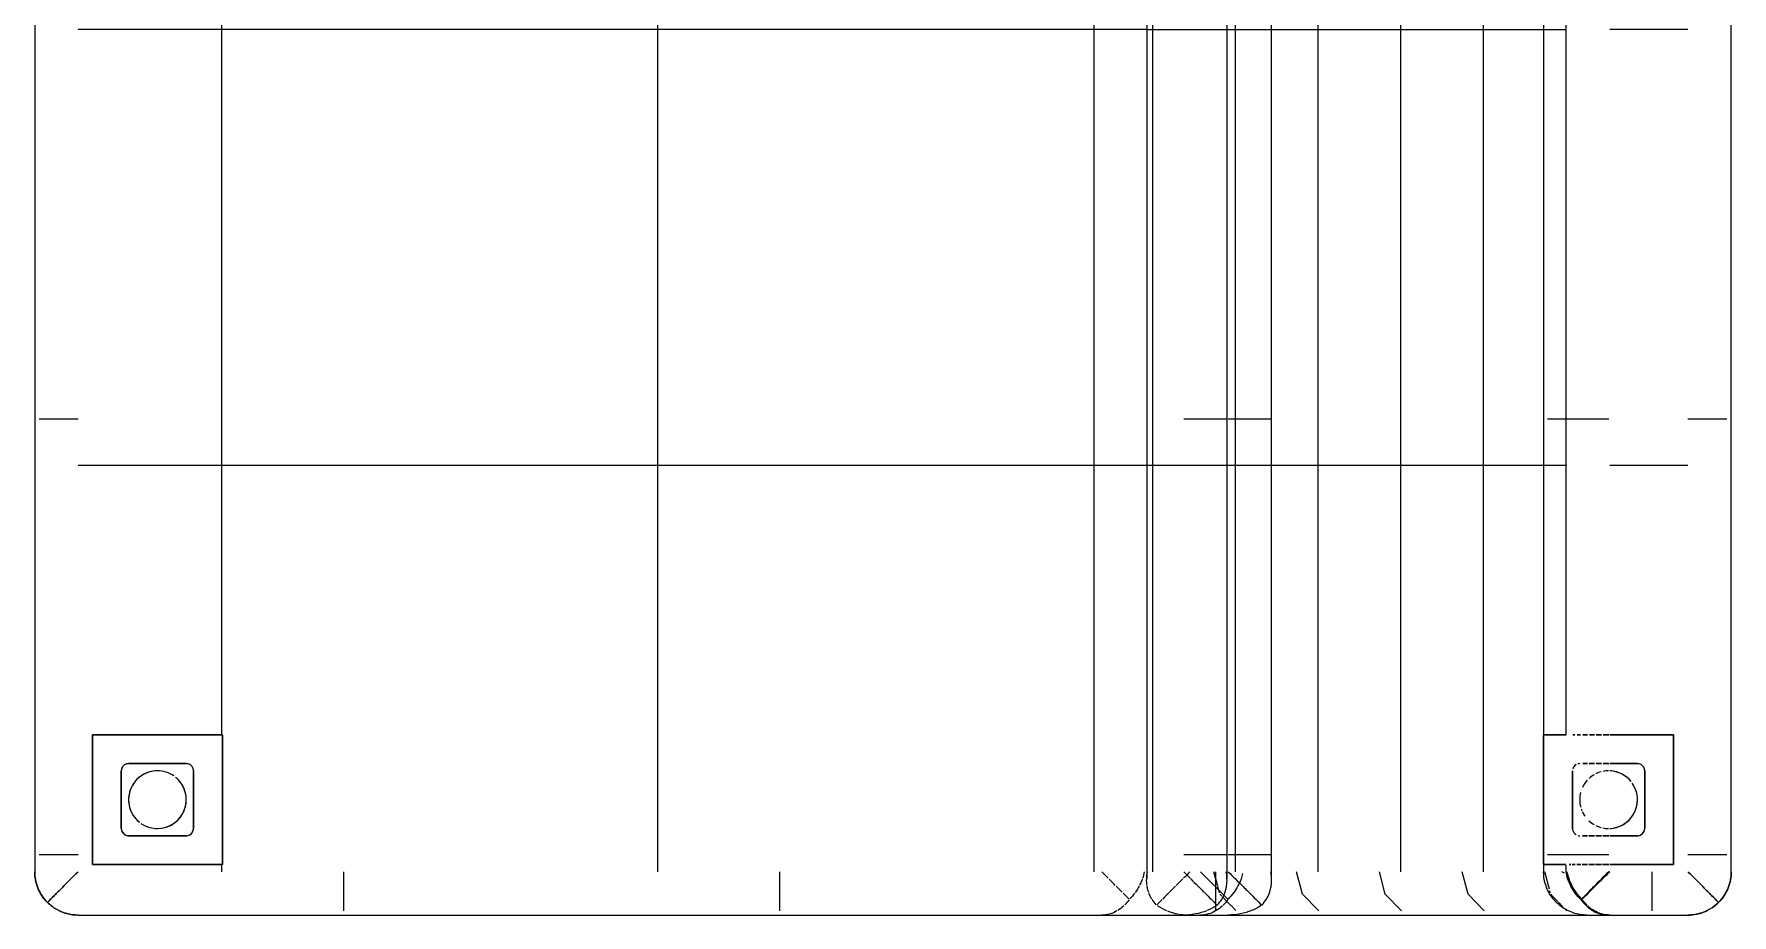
# Model space of a CAD drawing. Header units: inches. Extents: x 11834 to 13024, y -8101 to -6934.
# Drawn here: x 12186.96 to 12216.37, y -7358.3 to -7343.03 of the extents above; entities that cross this region are included whole.
import ezdxf

# ---------------------------------------------------------------- set-up
doc = ezdxf.new("R2010")
doc.units = ezdxf.units.IN
doc.header["$MEASUREMENT"] = 0
doc.layers.add('I-FURN', color=30, linetype='Continuous', lineweight=9)
pattern_1 = [(270, (7274.035, 12201.662), (7.554, 5e-16), []), (0, (7274.035, 12201.662), (0, 7.554), [])]

# ---------------------------------------------------------------- blocks, each defined once
blk = doc.blocks.new('FP_1_57-FIRST FLOOR POWER _ SIGNAL')
at = {"layer": 'I-FURN'}
for p, q in [((-23.224, -14.333), (-23.224, -13.943)), ((-15.67, -14.333), (-15.67, -13.943)), ((-8.116, -14.333), (-8.116, -13.943)), ((-0.562, -14.378), (-0.562, -14.103)), ((-23.224, -14.618), (-23.224, -14.333)), ((-15.67, -14.618), (-15.67, -14.333)), ((-8.116, -14.618), (-8.116, -14.333)), ((-0.562, -14.59), (-0.562, -14.378)), ((-23.516, -14.693), (-0.715, -14.693)), ((-0.562, -14.706), (-0.562, -14.59))]:
    blk.add_line(p, q, dxfattribs=at)
blk = doc.blocks.new('FP_1_58-FIRST FLOOR POWER _ SIGNAL')
at = {"layer": 'I-FURN'}
for p, q in [((-23.224, -11.943), (-23.224, -11.802)), ((-23.224, -12.219), (-23.224, -11.943)), ((-15.67, -11.943), (-15.67, -11.802)), ((-15.67, -12.219), (-15.67, -11.943)), ((-8.116, -11.943), (-8.116, -11.802)), ((-8.116, -12.219), (-8.116, -11.943)), ((-0.562, -12.068), (-0.562, -11.846)), ((-23.224, -12.571), (-23.224, -12.219)), ((-15.67, -12.571), (-15.67, -12.219)), ((-8.116, -12.571), (-8.116, -12.219)), ((-0.562, -12.411), (-0.562, -12.068))]:
    blk.add_line(p, q, dxfattribs=at)
blk = doc.blocks.new('FP_1_59-FIRST FLOOR POWER _ SIGNAL')
at = {"layer": 'I-FURN'}
for p, q in [((-0.715, -11.443), (-23.516, -11.443)), ((-23.224, -11.802), (-23.224, -11.511)), ((-15.67, -11.802), (-15.67, -11.511)), ((-8.116, -11.802), (-8.116, -11.511))]:
    blk.add_line(p, q, dxfattribs=at)
blk = doc.blocks.new('FP_1_60-FIRST FLOOR POWER _ SIGNAL')
at = {"layer": 'I-FURN'}
for p, q in [((-24.266, -12.571), (-24.266, -13.943)), ((-23.905, -13.315), (-24.191, -13.315)), ((-23.516, -13.315), (-23.905, -13.315))]:
    blk.add_line(p, q, dxfattribs=at)
blk = doc.blocks.new('FP_1_61-FIRST FLOOR POWER _ SIGNAL')
at = {"layer": 'I-FURN'}
for p, q in [((-23.522, -11.771), (-23.516, -11.76)), ((-23.542, -11.807), (-23.536, -11.795)), ((-23.536, -11.795), (-23.529, -11.783)), ((-23.529, -11.783), (-23.522, -11.771))]:
    blk.add_line(p, q, dxfattribs=at)
at = {"layer": 'I-FURN', "flags": 128}
blk.add_lwpolyline([(-24.266, -12.193), (-24.265, -12.163), (-24.263, -12.133), (-24.26, -12.103), (-24.256, -12.073), (-24.251, -12.044), (-24.244, -12.015), (-24.236, -11.986), (-24.228, -11.957), (-24.218, -11.929), (-24.206, -11.901), (-24.194, -11.873), (-24.181, -11.847), (-24.166, -11.82), (-24.151, -11.795), (-24.135, -11.769), (-24.117, -11.745), (-24.099, -11.721), (-24.079, -11.698), (-24.059, -11.676), (-24.038, -11.655), (-24.016, -11.634), (-23.993, -11.615), (-23.97, -11.596), (-23.946, -11.579), (-23.921, -11.562), (-23.895, -11.546), (-23.869, -11.531), (-23.842, -11.518), (-23.815, -11.505), (-23.787, -11.494), (-23.759, -11.484), (-23.731, -11.474), (-23.702, -11.466), (-23.673, -11.46), (-23.643, -11.454), (-23.613, -11.449), (-23.584, -11.446), (-23.554, -11.444), (-23.524, -11.443), (-23.516, -11.443)], dxfattribs=at)
blk = doc.blocks.new('FP_1_68-FIRST FLOOR POWER _ SIGNAL')
at = {"layer": 'I-FURN'}
for p, q in [((-23.224, -6.313), (-23.224, -5.981)), ((-15.67, -6.313), (-15.67, -5.981)), ((-8.116, -6.313), (-8.116, -5.981)), ((-0.562, -6.456), (-0.562, -6.141)), ((-23.224, -6.582), (-23.224, -6.313)), ((-15.67, -6.582), (-15.67, -6.313)), ((-8.116, -6.582), (-8.116, -6.313)), ((-0.562, -6.678), (-0.562, -6.456)), ((-23.658, -6.731), (-0.573, -6.731)), ((-23.224, -6.736), (-23.224, -6.582)), ((-15.67, -6.736), (-15.67, -6.582)), ((-8.116, -6.736), (-8.116, -6.582)), ((-0.562, -6.76), (-0.562, -6.678))]:
    blk.add_line(p, q, dxfattribs=at)
blk = doc.blocks.new('FP_1_69-FIRST FLOOR POWER _ SIGNAL')
at = {"layer": 'I-FURN'}
for p, q in [((-0.715, 14.693), (-23.516, 14.693)), ((-23.224, 14.333), (-23.224, 14.618)), ((-15.67, 14.333), (-15.67, 14.618)), ((-8.116, 14.333), (-8.116, 14.618)), ((-0.562, 14.59), (-0.562, 14.706)), ((-0.562, 14.378), (-0.562, 14.59)), ((-23.224, 13.943), (-23.224, 14.333)), ((-15.67, 13.943), (-15.67, 14.333)), ((-8.116, 13.943), (-8.116, 14.333)), ((-0.562, 14.103), (-0.562, 14.378))]:
    blk.add_line(p, q, dxfattribs=at)
blk = doc.blocks.new('FP_1_70-FIRST FLOOR POWER _ SIGNAL')
at = {"layer": 'I-FURN'}
for p, q in [((-24.266, 13.943), (-24.266, -5.981)), ((-24.06, 9.347), (-24.191, 9.347)), ((-23.905, 9.347), (-24.058, 9.347)), ((-23.516, 9.347), (-23.905, 9.347)), ((-23.905, 1.793), (-24.191, 1.793)), ((-23.516, 1.793), (-23.905, 1.793)), ((-23.905, -5.761), (-24.191, -5.761)), ((-23.516, -5.761), (-23.905, -5.761))]:
    blk.add_line(p, q, dxfattribs=at)
blk = doc.blocks.new('FP_1_72-FIRST FLOOR POWER _ SIGNAL')
at = {"layer": 'I-FURN'}
blk.add_line((-0.6, -4.567), (-23.63, -4.567), dxfattribs=at)
blk = doc.blocks.new('FP_1_73-FIRST FLOOR POWER _ SIGNAL')
at = {"layer": 'I-FURN'}
for p, q in [((-23.224, -14.083), (-23.224, -13.945)), ((-23.224, -14.22), (-23.224, -14.086)), ((-15.67, -14.333), (-15.67, -13.943)), ((-8.116, -14.037), (-8.116, -13.943)), ((-8.116, -14.308), (-8.116, -14.053)), ((-0.562, -14.22), (-0.562, -14.103)), ((-23.224, -14.333), (-23.224, -14.224)), ((-23.224, -14.474), (-23.224, -14.356)), ((-15.67, -14.572), (-15.67, -14.352)), ((-8.116, -14.618), (-8.116, -14.352)), ((-0.562, -14.351), (-0.562, -14.22)), ((-0.562, -14.472), (-0.562, -14.378)), ((-23.516, -14.693), (-0.715, -14.693)), ((-23.224, -14.572), (-23.224, -14.477)), ((-23.224, -14.618), (-23.224, -14.574)), ((-0.562, -14.571), (-0.562, -14.474)), ((-0.562, -14.64), (-0.562, -14.59)), ((-0.562, -14.676), (-0.562, -14.64)), ((-0.562, -14.706), (-0.562, -14.676))]:
    blk.add_line(p, q, dxfattribs=at)
blk = doc.blocks.new('FP_1_76-FIRST FLOOR POWER _ SIGNAL')
at = {"layer": 'I-FURN'}
for p, q in [((-24.266, -5.317), (-24.266, -5.981)), ((-23.937, -5.867), (-23.905, -5.836)), ((-23.878, -5.829), (-23.763, -5.798)), ((-23.76, -5.797), (-23.726, -5.788)), ((-23.721, -5.787), (-23.64, -5.766)), ((-23.625, -5.762), (-23.516, -5.733)), ((-24.266, -5.981), (-24.266, -12.235)), ((-24.187, -6.114), (-24.096, -6.024)), ((-24.093, -6.021), (-23.994, -5.923)), ((-23.991, -5.92), (-23.955, -5.885)), ((-24.191, -7.549), (-23.905, -7.268)), ((-23.905, -7.268), (-23.516, -7.165)), ((-24.191, -8.981), (-23.905, -8.7)), ((-23.905, -8.7), (-23.516, -8.597)), ((-24.191, -10.414), (-23.905, -10.133)), ((-23.905, -10.133), (-23.516, -10.029)), ((-23.777, -11.531), (-23.516, -11.462)), ((-24.122, -11.778), (-24.042, -11.7)), ((-24.03, -11.688), (-23.936, -11.595)), ((-23.936, -11.595), (-23.905, -11.565)), ((-23.878, -11.558), (-23.846, -11.549)), ((-23.817, -11.542), (-23.777, -11.531)), ((-24.191, -11.846), (-24.157, -11.812)), ((-24.266, -12.235), (-24.266, -12.571))]:
    blk.add_line(p, q, dxfattribs=at)
blk = doc.blocks.new('FP_1_77-FIRST FLOOR POWER _ SIGNAL')
at = {"layer": 'I-FURN'}
for p, q in [((-24.266, -12.587), (-24.266, -13.943)), ((-23.905, -13.315), (-24.168, -13.315)), ((-23.649, -13.315), (-23.905, -13.315)), ((-23.516, -13.315), (-23.625, -13.315))]:
    blk.add_line(p, q, dxfattribs=at)
blk = doc.blocks.new('FP_1_78-FIRST FLOOR POWER _ SIGNAL')
at = {"layer": 'I-FURN'}
for p, q in [((-23.224, -11.863), (-23.224, -11.831)), ((-23.224, -11.915), (-23.224, -11.863)), ((-23.224, -11.967), (-23.224, -11.917)), ((-23.224, -12.087), (-23.224, -11.992)), ((-15.67, -11.906), (-15.67, -11.871)), ((-15.67, -11.967), (-15.67, -11.928)), ((-15.67, -12.071), (-15.67, -12.007)), ((-8.116, -12.241), (-8.116, -11.991)), ((-0.562, -11.951), (-0.562, -11.916)), ((-0.562, -12.037), (-0.562, -11.991)), ((-0.562, -12.089), (-0.562, -12.038)), ((-23.224, -12.202), (-23.224, -12.092)), ((-23.224, -12.241), (-23.224, -12.205)), ((-23.224, -12.322), (-23.224, -12.241)), ((-23.224, -12.445), (-23.224, -12.324)), ((-15.67, -12.241), (-15.67, -12.089)), ((-15.67, -12.571), (-15.67, -12.244)), ((-8.116, -12.571), (-8.116, -12.241)), ((-0.562, -12.201), (-0.562, -12.091)), ((-0.562, -12.321), (-0.562, -12.202)), ((-0.562, -12.418), (-0.562, -12.322)), ((-23.224, -12.571), (-23.224, -12.448))]:
    blk.add_line(p, q, dxfattribs=at)
blk = doc.blocks.new('FP_1_90-FIRST FLOOR POWER _ SIGNAL')
at = {"layer": 'I-FURN'}
for p, q in [((-23.224, -5.541), (-23.224, -5.209)), ((-15.67, -5.541), (-15.67, -5.209)), ((-8.116, -5.541), (-8.116, -5.209)), ((-23.224, -5.81), (-23.224, -5.541)), ((-15.67, -5.81), (-15.67, -5.541)), ((-8.116, -5.81), (-8.116, -5.541)), ((-0.562, -5.684), (-0.562, -5.368)), ((-23.224, -5.964), (-23.224, -5.81)), ((-15.67, -5.964), (-15.67, -5.81)), ((-8.116, -5.964), (-8.116, -5.81)), ((-0.562, -5.905), (-0.562, -5.684)), ((-23.639, -5.959), (-0.592, -5.959)), ((-0.562, -5.988), (-0.562, -5.905))]:
    blk.add_line(p, q, dxfattribs=at)
blk = doc.blocks.new('FP_1_91-FIRST FLOOR POWER _ SIGNAL')
at = {"layer": 'I-FURN'}
for p, q in [((-0.715, 14.693), (-23.516, 14.693)), ((-23.224, 14.572), (-23.224, 14.618)), ((-23.224, 14.474), (-23.224, 14.569)), ((-23.224, 14.352), (-23.224, 14.469)), ((-15.67, 14.352), (-15.67, 14.617)), ((-8.116, 14.352), (-8.116, 14.572)), ((-0.562, 14.676), (-0.562, 14.706)), ((-0.562, 14.641), (-0.562, 14.676)), ((-0.562, 14.59), (-0.562, 14.64)), ((-0.562, 14.475), (-0.562, 14.572)), ((-0.562, 14.378), (-0.562, 14.474)), ((-23.224, 14.22), (-23.224, 14.333)), ((-23.224, 14.083), (-23.224, 14.217)), ((-15.67, 14.053), (-15.67, 14.306)), ((-8.116, 13.943), (-8.116, 14.333)), ((-0.562, 14.221), (-0.562, 14.352)), ((-0.562, 14.103), (-0.562, 14.22)), ((-23.224, 13.943), (-23.224, 14.053)), ((-15.67, 13.943), (-15.67, 14.034))]:
    blk.add_line(p, q, dxfattribs=at)
blk = doc.blocks.new('FP_1_92-FIRST FLOOR POWER _ SIGNAL')
at = {"layer": 'I-FURN'}
for p, q in [((-24.266, 13.943), (-24.266, -5.209)), ((-24.058, 9.347), (-24.148, 9.347)), ((-23.941, 9.347), (-24.033, 9.347)), ((-23.813, 9.347), (-23.905, 9.347)), ((-23.68, 9.347), (-23.785, 9.347)), ((-23.544, 9.347), (-23.625, 9.347)), ((-23.905, 1.793), (-24.179, 1.793)), ((-23.646, 1.793), (-23.898, 1.793)), ((-23.516, 1.793), (-23.625, 1.793)), ((-24.097, -5.761), (-24.133, -5.761))]:
    blk.add_line(p, q, dxfattribs=at)
blk = doc.blocks.new('Kimball - Villa - Lounges Privacy Back Without Arms - K602FPB-6991797-FIRST FLOOR POWER _ SIGNAL')
at = {"layer": 'I-FURN'}
h = blk.add_hatch(dxfattribs=at)
h.set_pattern_fill('FP1_4', color=256, style=0, pattern_type=2)
h.set_pattern_definition(pattern_1)
h.paths.add_polyline_path([(-23.516, 12.583), (-23.516, -4.567), (-0.715, -4.567), (-0.715, 13.943), (-23.516, 13.943), (-23.516, 13.693)], flags=0)
h.paths.add_polyline_path([(-23.391, 13.693), (-21.141, 13.693), (-21.141, 11.443), (-23.391, 11.443), (-23.391, 12.583)], flags=0)
h = blk.add_hatch(dxfattribs=at)
h.set_pattern_fill('FP1_3', color=256, style=0, pattern_type=2)
h.set_pattern_definition([(270, (7274.035, 435.366), (7.554, 5e-16), []), (0, (7274.035, 435.366), (0, 1.432), [])])
h.paths.add_polyline_path([(-23.516, -11.851), (-23.391, -11.829), (-23.391, -11.443), (-21.141, -11.443), (-21.141, -11.851), (-0.715, -11.826), (-0.715, -4.58), (-23.516, -4.58), (-23.516, -11.844)], flags=0)
h = blk.add_hatch(dxfattribs=at)
h.set_pattern_fill('FP1_4', color=256, style=0, pattern_type=2)
h.set_pattern_definition(pattern_1)
h.paths.add_polyline_path([(-23.516, -13.943), (-0.715, -13.943), (-0.731, -12.587), (-21.141, -12.587), (-21.141, -13.693), (-23.391, -13.693), (-23.391, -12.587), (-23.516, -12.587), (-23.516, -13.693)], flags=0)
for p, q in [((-21.141, 13.693), (-23.391, 13.693)), ((-23.391, 13.693), (-23.391, 11.443)), ((-23.391, 11.443), (-23.391, 13.693)), ((-23.391, 13.693), (-21.141, 13.693)), ((-21.141, 11.443), (-21.141, 13.693)), ((-21.141, 13.693), (-21.141, 11.443)), ((-22.891, 13.068), (-22.891, 12.068)), ((-22.891, 12.068), (-22.891, 13.068)), ((-21.766, 13.193), (-22.766, 13.193)), ((-22.766, 13.193), (-21.766, 13.193)), ((-21.641, 12.068), (-21.641, 13.068)), ((-21.641, 13.068), (-21.641, 12.068)), ((-22.766, 11.943), (-21.766, 11.943)), ((-21.766, 11.943), (-22.766, 11.943)), ((-23.391, 11.443), (-21.141, 11.443)), ((-21.141, 11.443), (-23.391, 11.443)), ((-21.141, -11.443), (-23.391, -11.443)), ((-23.391, -11.443), (-23.391, -11.486)), ((-23.391, -11.486), (-23.391, -11.443)), ((-23.391, -11.443), (-21.141, -11.443)), ((-21.141, -11.486), (-21.141, -11.443)), ((-21.141, -11.443), (-21.141, -11.486)), ((-23.391, -11.486), (-23.391, -11.829)), ((-23.391, -11.829), (-23.391, -11.486)), ((-21.141, -11.831), (-21.141, -11.486)), ((-21.141, -11.486), (-21.141, -11.831)), ((-23.391, -11.885), (-23.391, -11.916)), ((-23.391, -11.916), (-23.391, -11.885)), ((-23.391, -11.939), (-23.391, -11.99)), ((-23.391, -11.99), (-23.391, -11.939)), ((-23.391, -12.015), (-23.391, -12.087)), ((-23.391, -12.087), (-23.391, -12.015)), ((-21.766, -11.943), (-22.766, -11.943)), ((-22.766, -11.943), (-21.766, -11.943)), ((-21.141, -11.986), (-21.141, -11.947)), ((-21.141, -11.947), (-21.141, -11.986)), ((-21.141, -12.083), (-21.141, -12.024)), ((-21.141, -12.024), (-21.141, -12.083)), ((-23.391, -12.112), (-23.391, -12.202)), ((-23.391, -12.202), (-23.391, -12.112)), ((-23.391, -12.224), (-23.391, -12.322)), ((-23.391, -12.322), (-23.391, -12.224)), ((-23.391, -12.342), (-23.391, -12.445)), ((-23.391, -12.445), (-23.391, -12.342)), ((-22.891, -12.115), (-22.891, -12.202)), ((-22.891, -12.202), (-22.891, -12.115)), ((-22.891, -12.227), (-22.891, -12.322)), ((-22.891, -12.322), (-22.891, -12.227)), ((-22.891, -12.345), (-22.891, -12.445)), ((-22.891, -12.445), (-22.891, -12.345)), ((-21.641, -12.202), (-21.641, -12.121)), ((-21.641, -12.121), (-21.641, -12.202)), ((-21.641, -12.322), (-21.641, -12.233)), ((-21.641, -12.233), (-21.641, -12.322)), ((-21.641, -12.445), (-21.641, -12.351)), ((-21.641, -12.351), (-21.641, -12.445)), ((-21.141, -12.202), (-21.141, -12.123)), ((-21.141, -12.123), (-21.141, -12.202)), ((-21.141, -12.322), (-21.141, -12.235)), ((-21.141, -12.235), (-21.141, -12.322)), ((-23.391, -12.464), (-23.391, -12.571)), ((-23.391, -12.571), (-23.391, -12.464)), ((-23.391, -12.587), (-23.391, -13.693)), ((-23.391, -13.693), (-23.391, -12.587)), ((-22.891, -12.467), (-22.891, -12.571)), ((-22.891, -12.571), (-22.891, -12.467)), ((-22.891, -12.587), (-22.891, -13.068)), ((-22.891, -13.068), (-22.891, -12.587)), ((-21.641, -12.571), (-21.641, -12.474)), ((-21.641, -12.474), (-21.641, -12.571)), ((-21.641, -13.068), (-21.641, -12.587)), ((-21.641, -12.587), (-21.641, -13.068)), ((-21.141, -12.445), (-21.141, -12.354)), ((-21.141, -12.354), (-21.141, -12.445)), ((-21.141, -12.571), (-21.141, -12.476)), ((-21.141, -12.476), (-21.141, -12.571)), ((-21.141, -13.693), (-21.141, -12.587)), ((-21.141, -12.587), (-21.141, -13.693)), ((-22.766, -13.193), (-21.766, -13.193)), ((-21.766, -13.193), (-22.766, -13.193)), ((-23.391, -13.693), (-21.141, -13.693)), ((-21.141, -13.693), (-23.391, -13.693))]:
    blk.add_line(p, q, dxfattribs=at)
for centre, radius, start, end in [((-22.766, 13.068), 0.125, 90, 180), ((-22.766, 13.068), 0.125, 165, 180), ((-22.766, 13.068), 0.125, 150, 165), ((-22.766, 13.068), 0.125, 120, 150), ((-22.766, 13.068), 0.125, 90, 120), ((-22.266, 12.568), 0.5, 0, 141.3467), ((-22.266, 12.568), 0.5, 105, 141.3467), ((-22.266, 12.568), 0.5, 90, 105), ((-22.266, 12.568), 0.5, 75, 90), ((-22.266, 12.568), 0.5, 15, 75), ((-21.766, 13.068), 0.125, 15, 90), ((-21.766, 13.068), 0.125, 75, 90), ((-21.766, 13.068), 0.125, 60, 75), ((-21.766, 13.068), 0.125, 45, 60), ((-21.766, 13.068), 0.125, 30, 45), ((-21.766, 13.068), 0.125, 15, 30), ((-21.766, 13.068), 0.125, 360, 15), ((-21.766, 13.068), 0.125, 360, 15), ((-22.266, 12.568), 0.5, 165, 180), ((-22.266, 12.568), 0.5, 165, 180), ((-22.266, 12.568), 0.5, 145.2452, 165), ((-22.266, 12.568), 0.5, 145.2452, 165), ((-22.266, 12.568), 0.5, 0, 15), ((-22.266, 12.568), 0.5, 180, 321.3467), ((-22.266, 12.568), 0.5, 180, 300), ((-22.266, 12.568), 0.5, 325.2452, 360), ((-22.266, 12.568), 0.5, 325.2452, 0), ((-22.766, 12.068), 0.125, 180, 270), ((-22.766, 12.068), 0.125, 180, 195), ((-22.266, 12.568), 0.5, 300, 321.3467), ((-21.766, 12.068), 0.125, 345, 360), ((-21.766, 12.068), 0.125, 345, 360), ((-22.766, 12.068), 0.125, 195, 210), ((-22.766, 12.068), 0.125, 210, 240), ((-22.766, 12.068), 0.125, 240, 255), ((-22.766, 12.068), 0.125, 255, 270), ((-21.766, 12.068), 0.125, 270, 285), ((-21.766, 12.068), 0.125, 270, 285), ((-21.766, 12.068), 0.125, 285, 315), ((-21.766, 12.068), 0.125, 285, 300), ((-21.766, 12.068), 0.125, 300, 315), ((-21.766, 12.068), 0.125, 315, 330), ((-21.766, 12.068), 0.125, 315, 330), ((-21.766, 12.068), 0.125, 330, 345), ((-21.766, 12.068), 0.125, 330, 345), ((-22.766, -12.068), 0.125, 165, 180), ((-22.766, -12.068), 0.125, 165, 180), ((-22.766, -12.068), 0.125, 120, 150), ((-22.766, -12.068), 0.125, 135, 150), ((-22.766, -12.068), 0.125, 120, 135), ((-22.766, -12.068), 0.125, 105, 120), ((-22.766, -12.068), 0.125, 105, 120), ((-22.766, -12.068), 0.125, 90, 105), ((-22.766, -12.068), 0.125, 90, 105), ((-21.766, -12.068), 0.125, 30, 75), ((-21.766, -12.068), 0.125, 60, 75), ((-21.766, -12.068), 0.125, 45, 60), ((-21.766, -12.068), 0.125, 30, 45), ((-21.766, -12.068), 0.125, 0, 15), ((-21.766, -12.068), 0.125, 0, 15), ((-22.266, -12.568), 0.5, 153.4188, 165), ((-22.266, -12.568), 0.5, 153.4188, 165), ((-22.266, -12.568), 0.5, 136.8977, 150), ((-22.266, -12.568), 0.5, 136.8977, 150), ((-22.266, -12.568), 0.5, 114.4146, 124.7548), ((-22.266, -12.568), 0.5, 120, 124.7548), ((-22.266, -12.568), 0.5, 114.4146, 120), ((-22.266, -12.568), 0.5, 108.281, 112.2486), ((-22.266, -12.568), 0.5, 108.281, 112.2486), ((-22.266, -12.568), 0.5, 90, 104.9151), ((-22.266, -12.568), 0.5, 90, 104.9151), ((-22.266, -12.568), 0.5, 75.5712, 90), ((-22.266, -12.568), 0.5, 75.5712, 90), ((-22.266, -12.568), 0.5, 47.4739, 64.995), ((-22.266, -12.568), 0.5, 60, 64.995), ((-22.266, -12.568), 0.5, 47.4739, 60), ((-22.266, -12.568), 0.5, 30, 42.566), ((-22.266, -12.568), 0.5, 30, 42.566), ((-22.266, -12.568), 0.5, 15, 25.9956), ((-22.266, -12.568), 0.5, 15, 25.9956), ((-22.266, -12.568), 0.5, 168.3167, 180), ((-22.266, -12.568), 0.5, 168.3167, 180), ((-22.266, -12.568), 0.5, 182.1553, 210), ((-22.266, -12.568), 0.5, 182.1553, 240), ((-22.266, -12.568), 0.5, 308.6533, 357.8447), ((-22.266, -12.568), 0.5, 330, 357.8447), ((-22.266, -12.568), 0.5, 0, 11.0716), ((-22.266, -12.568), 0.5, 0, 11.0716), ((-22.266, -12.568), 0.5, 210, 225), ((-22.266, -12.568), 0.5, 225, 270), ((-22.266, -12.568), 0.5, 308.6533, 315), ((-22.266, -12.568), 0.5, 315, 330), ((-22.766, -13.068), 0.125, 180, 270), ((-22.766, -13.068), 0.125, 180, 195), ((-22.766, -13.068), 0.125, 195, 225), ((-22.766, -13.068), 0.125, 225, 255), ((-22.766, -13.068), 0.125, 255, 270), ((-22.266, -12.568), 0.5, 240, 255), ((-22.266, -12.568), 0.5, 255, 304.7548), ((-22.266, -12.568), 0.5, 270, 304.7548), ((-21.766, -13.068), 0.125, 270, 0), ((-21.766, -13.068), 0.125, 270, 285), ((-21.766, -13.068), 0.125, 285, 300), ((-21.766, -13.068), 0.125, 300, 330), ((-21.766, -13.068), 0.125, 330, 0)]:
    blk.add_arc(centre, radius, start, end, dxfattribs=at)
for points in [[(-24.046, 14.474), (-24.092, 14.427), (-24.173, 14.323), (-24.248, 14.14), (-24.266, 14.009), (-24.266, 13.943)], [(-24.266, 13.943), (-24.266, 14.01), (-24.248, 14.139), (-24.173, 14.323), (-24.092, 14.426), (-24.046, 14.474)], [(-24.046, 14.474), (-24.092, 14.427), (-24.173, 14.323), (-24.248, 14.14), (-24.266, 14.009), (-24.266, 13.943)], [(-24.266, 13.943), (-24.266, 14.01), (-24.248, 14.139), (-24.173, 14.323), (-24.092, 14.426), (-24.046, 14.474)], [(-23.516, 13.943), (-23.563, 13.99), (-23.609, 14.037), (-23.655, 14.083)], [(-24.249, -3.92), (-24.26, -3.877), (-24.266, -3.834), (-24.266, -3.789)], [(-23.626, -3.899), (-23.589, -3.863), (-23.553, -3.826), (-23.516, -3.789)], [(-24.194, -4.053), (-24.216, -4.014), (-24.237, -3.973), (-24.246, -3.93)], [(-24.108, -4.169), (-24.138, -4.137), (-24.163, -4.102), (-24.186, -4.066)], [(-23.871, -4.145), (-23.837, -4.11), (-23.801, -4.075), (-23.765, -4.039)], [(-23.751, -4.024), (-23.714, -3.988), (-23.678, -3.952), (-23.641, -3.915)], [(-23.999, -4.262), (-24.032, -4.239), (-24.063, -4.214), (-24.091, -4.187)], [(-23.986, -4.259), (-23.953, -4.227), (-23.92, -4.193), (-23.885, -4.159)], [(-23.885, -4.36), (-23.919, -4.334), (-23.953, -4.305), (-23.986, -4.274)], [(-23.765, -4.436), (-23.801, -4.417), (-23.838, -4.396), (-23.872, -4.37)], [(-24.09, -4.734), (-24.061, -4.706), (-24.03, -4.682), (-23.997, -4.661)], [(-23.987, -4.655), (-23.954, -4.635), (-23.92, -4.618), (-23.884, -4.606)], [(-23.641, -4.491), (-23.678, -4.478), (-23.716, -4.461), (-23.753, -4.443)], [(-23.753, -4.573), (-23.716, -4.568), (-23.678, -4.564), (-23.64, -4.567)], [(-23.516, -4.525), (-23.554, -4.518), (-23.592, -4.508), (-23.63, -4.495)], [(-23.63, -4.567), (-23.592, -4.569), (-23.554, -4.573), (-23.516, -4.58)], [(-24.192, -4.925), (-24.215, -4.984), (-24.236, -5.045), (-24.246, -5.108)], [(-24.101, -4.749), (-24.134, -4.799), (-24.161, -4.853), (-24.186, -4.91)], [(-23.997, -4.835), (-24.03, -4.803), (-24.06, -4.771), (-24.09, -4.742)], [(-23.884, -4.949), (-23.919, -4.913), (-23.955, -4.877), (-23.988, -4.845)], [(-24.247, -5.408), (-24.259, -5.343), (-24.266, -5.276), (-24.266, -5.209)], [(-24.264, -5.262), (-24.265, -5.28), (-24.266, -5.298), (-24.266, -5.317)], [(-24.248, -5.12), (-24.256, -5.167), (-24.26, -5.214), (-24.263, -5.262)], [(-23.64, -5.192), (-23.678, -5.154), (-23.716, -5.116), (-23.754, -5.079)], [(-23.516, -5.209), (-23.556, -5.248), (-23.595, -5.288), (-23.635, -5.328)], [(-23.516, -5.317), (-23.554, -5.279), (-23.591, -5.241), (-23.629, -5.204)], [(-24.247, -5.634), (-24.26, -5.589), (-24.266, -5.545), (-24.266, -5.498)], [(-24.19, -5.606), (-24.214, -5.546), (-24.236, -5.483), (-24.246, -5.417)], [(-23.882, -5.575), (-23.919, -5.612), (-23.957, -5.65), (-23.99, -5.683)], [(-23.64, -5.333), (-23.68, -5.373), (-23.719, -5.412), (-23.758, -5.451)], [(-23.637, -5.619), (-23.597, -5.579), (-23.556, -5.539), (-23.516, -5.498)], [(-24.194, -5.762), (-24.217, -5.722), (-24.237, -5.681), (-24.247, -5.638)], [(-24.108, -5.878), (-24.139, -5.845), (-24.164, -5.809), (-24.188, -5.772)], [(-24.097, -5.783), (-24.132, -5.73), (-24.161, -5.673), (-24.187, -5.614)], [(-23.995, -5.688), (-24.029, -5.722), (-24.061, -5.755), (-24.092, -5.785)], [(-24.092, -5.789), (-24.061, -5.819), (-24.029, -5.845), (-23.994, -5.866)], [(-23.991, -5.974), (-23.956, -5.939), (-23.919, -5.902), (-23.882, -5.864)], [(-23.991, -5.869), (-23.956, -5.89), (-23.919, -5.907), (-23.881, -5.921)], [(-23.879, -5.861), (-23.841, -5.823), (-23.802, -5.785), (-23.763, -5.745)], [(-23.759, -5.742), (-23.72, -5.703), (-23.68, -5.663), (-23.64, -5.623)], [(-24.094, -6.559), (-24.131, -6.506), (-24.194, -6.388), (-24.252, -6.19), (-24.266, -6.051), (-24.266, -5.981)], [(-23.994, -5.975), (-24.03, -5.95), (-24.064, -5.922), (-24.094, -5.892)], [(-23.881, -6.072), (-23.919, -6.044), (-23.955, -6.012), (-23.991, -5.978)], [(-23.762, -6.147), (-23.802, -6.126), (-23.842, -6.103), (-23.879, -6.073)], [(-23.761, -5.951), (-23.721, -5.957), (-23.68, -5.961), (-23.64, -5.958)], [(-23.639, -5.958), (-23.619, -5.958), (-23.599, -5.956), (-23.579, -5.953)], [(-23.57, -5.953), (-23.552, -5.951), (-23.534, -5.948), (-23.516, -5.945)], [(-23.64, -6.731), (-23.62, -6.73), (-23.599, -6.728), (-23.579, -6.726)], [(-23.57, -6.726), (-23.552, -6.724), (-23.534, -6.721), (-23.516, -6.717)], [(-23.516, -11.831), (-23.558, -11.838), (-23.641, -11.859), (-23.765, -11.912), (-23.886, -11.987), (-23.961, -12.053), (-23.998, -12.089)], [(-23.998, -12.089), (-23.961, -12.053), (-23.886, -11.987), (-23.765, -11.912), (-23.641, -11.859), (-23.558, -11.838), (-23.516, -11.831)], [(-23.561, -11.86), (-23.546, -11.857), (-23.531, -11.853), (-23.516, -11.851)], [(-23.998, -12.089), (-24.034, -12.115), (-24.1, -12.17), (-24.175, -12.263), (-24.228, -12.363), (-24.259, -12.466), (-24.266, -12.536), (-24.266, -12.571)], [(-24.171, -12.264), (-24.193, -12.296), (-24.209, -12.33), (-24.224, -12.363)], [(-24.096, -12.172), (-24.125, -12.201), (-24.15, -12.232), (-24.171, -12.264)], [(-24.097, -12.196), (-24.067, -12.166), (-24.034, -12.139), (-23.999, -12.113)], [(-23.998, -12.089), (-24.034, -12.115), (-24.067, -12.142), (-24.096, -12.172)], [(-23.998, -12.089), (-23.961, -12.125), (-23.886, -12.201), (-23.765, -12.321), (-23.641, -12.445), (-23.558, -12.529), (-23.516, -12.571)], [(-23.516, -12.571), (-23.558, -12.529), (-23.641, -12.445), (-23.765, -12.321), (-23.886, -12.201), (-23.961, -12.125), (-23.998, -12.089)], [(-23.885, -12.217), (-23.922, -12.18), (-23.958, -12.144), (-23.993, -12.11)], [(-23.765, -12.337), (-23.805, -12.298), (-23.844, -12.259), (-23.881, -12.222)], [(-23.641, -12.461), (-23.682, -12.421), (-23.722, -12.38), (-23.762, -12.34)], [(-24.255, -12.466), (-24.262, -12.501), (-24.266, -12.536), (-24.266, -12.571)], [(-24.266, -12.587), (-24.266, -12.562), (-24.264, -12.536), (-24.26, -12.512)], [(-24.224, -12.363), (-24.238, -12.397), (-24.25, -12.431), (-24.255, -12.466)], [(-23.516, -12.587), (-23.557, -12.546), (-23.599, -12.504), (-23.64, -12.463)], [(-24.046, -14.474), (-24.092, -14.427), (-24.173, -14.323), (-24.248, -14.14), (-24.266, -14.009), (-24.266, -13.943)], [(-24.266, -13.943), (-24.266, -13.993), (-24.261, -14.042), (-24.251, -14.09)], [(-24.046, -14.474), (-24.092, -14.426), (-24.173, -14.323), (-24.248, -14.139), (-24.266, -14.01), (-24.266, -13.943)], [(-24.046, -14.474), (-24.092, -14.427), (-24.173, -14.323), (-24.248, -14.14), (-24.266, -14.009), (-24.266, -13.943)], [(-24.251, -14.09), (-24.249, -14.098), (-24.248, -14.107), (-24.245, -14.115)], [(-23.655, -14.083), (-23.609, -14.037), (-23.563, -13.99), (-23.516, -13.943)], [(-24.243, -14.128), (-24.239, -14.141), (-24.235, -14.155), (-24.231, -14.168)], [(-24.139, -14.36), (-24.112, -14.401), (-24.081, -14.438), (-24.046, -14.474)]]:
    blk.add_open_spline(points, degree=3, dxfattribs=at)
for points, knots in [([(-23.516, 14.693), (-23.563, 14.693), (-23.656, 14.685), (-23.771, 14.652), (-23.86, 14.611), (-23.946, 14.561), (-24.007, 14.512), (-24.046, 14.474)], [0, 0, 0, 0, 0.25, 0.5, 0.625, 0.75, 1, 1, 1, 1]), ([(-24.046, 14.474), (-24.007, 14.512), (-23.946, 14.561), (-23.86, 14.611), (-23.771, 14.652), (-23.656, 14.685), (-23.563, 14.693), (-23.516, 14.693)], [0, 0, 0, 0, 0.25, 0.375, 0.5, 0.75, 1, 1, 1, 1]), ([(-23.516, 14.693), (-23.563, 14.693), (-23.656, 14.685), (-23.771, 14.652), (-23.86, 14.611), (-23.946, 14.561), (-24.007, 14.512), (-24.046, 14.474)], [0, 0, 0, 0, 0.25, 0.5, 0.625, 0.75, 1, 1, 1, 1]), ([(-24.046, 14.474), (-24.007, 14.512), (-23.946, 14.561), (-23.86, 14.611), (-23.771, 14.652), (-23.656, 14.685), (-23.563, 14.693), (-23.516, 14.693)], [0, 0, 0, 0, 0.25, 0.375, 0.5, 0.75, 1, 1, 1, 1]), ([(-24.046, 14.474), (-24.007, 14.436), (-23.946, 14.374), (-23.86, 14.287), (-23.771, 14.198), (-23.656, 14.084), (-23.563, 13.99), (-23.516, 13.943)], [0, 0, 0, 0, 0.25, 0.375, 0.5, 0.75, 1, 1, 1, 1]), ([(-23.516, 13.943), (-23.563, 13.99), (-23.656, 14.084), (-23.771, 14.198), (-23.86, 14.287), (-23.946, 14.374), (-24.007, 14.436), (-24.046, 14.474)], [0, 0, 0, 0, 0.25, 0.5, 0.625, 0.75, 1, 1, 1, 1]), ([(-24.046, 14.474), (-24.007, 14.436), (-23.946, 14.374), (-23.86, 14.287), (-23.771, 14.198), (-23.656, 14.084), (-23.563, 13.99), (-23.516, 13.943)], [0, 0, 0, 0, 0.25, 0.375, 0.5, 0.75, 1, 1, 1, 1]), ([(-23.655, 14.083), (-23.702, 14.13), (-23.771, 14.198), (-23.86, 14.287), (-23.946, 14.374), (-24.007, 14.436), (-24.046, 14.474)], [0.25, 0.25, 0.25, 0.25, 0.5, 0.625, 0.75, 1, 1, 1, 1]), ([(-23.873, -4.602), (-23.856, -4.596), (-23.82, -4.585), (-23.784, -4.578), (-23.764, -4.575)], [0.4125676, 0.4125676, 0.4125676, 0.4125676, 0.5, 0.5958174, 0.5958174, 0.5958174, 0.5958174]), ([(-23.764, -5.069), (-23.783, -5.049), (-23.821, -5.012), (-23.857, -4.975), (-23.875, -4.958)], [0.4029332, 0.4029332, 0.4029332, 0.4029332, 0.5, 0.5899944, 0.5899944, 0.5899944, 0.5899944]), ([(-23.763, -5.456), (-23.783, -5.476), (-23.821, -5.514), (-23.859, -5.552), (-23.877, -5.57)], [0.4019522, 0.4019522, 0.4019522, 0.4019522, 0.5, 0.5944092, 0.5944092, 0.5944092, 0.5944092]), ([(-23.516, -5.981), (-23.557, -6.022), (-23.64, -6.105), (-23.742, -6.208), (-23.822, -6.287), (-23.9, -6.366), (-23.995, -6.46), (-24.062, -6.528), (-24.094, -6.559)], [0, 0, 0, 0, 0.2, 0.4, 0.5, 0.6, 0.8, 1, 1, 1, 1]), ([(-23.879, -5.922), (-23.86, -5.928), (-23.822, -5.94), (-23.782, -5.947), (-23.762, -5.951)], [0.4030579, 0.4030579, 0.4030579, 0.4030579, 0.5, 0.5993, 0.5993, 0.5993, 0.5993]), ([(-23.543, -6.229), (-23.575, -6.222), (-23.649, -6.201), (-23.721, -6.168), (-23.762, -6.147)], [0.0545184, 0.0545184, 0.0545184, 0.0545184, 0.25, 0.4984416, 0.4984416, 0.4984416, 0.4984416]), ([(-24.094, -6.559), (-24.062, -6.591), (-23.995, -6.644), (-23.9, -6.689), (-23.822, -6.712), (-23.742, -6.728), (-23.681, -6.732), (-23.64, -6.731)], [0, 0, 0, 0, 0.2, 0.4, 0.5, 0.6, 0.8, 0.8, 0.8, 0.8]), ([(-23.969, -12.087), (-23.941, -12.06), (-23.9, -12.026), (-23.858, -11.997), (-23.847, -11.989)], [-0.9460613, -0.9460613, -0.9460613, -0.9460613, -0.75, -0.676589, -0.676589, -0.676589, -0.676589]), ([(-23.847, -11.989), (-23.819, -11.97), (-23.774, -11.944), (-23.729, -11.921), (-23.712, -11.913)], [-0.6761157, -0.6761157, -0.6761157, -0.6761157, -0.5, -0.3973061, -0.3973061, -0.3973061, -0.3973061]), ([(-23.712, -11.913), (-23.688, -11.903), (-23.638, -11.882), (-23.588, -11.868), (-23.561, -11.862)], [-0.396632, -0.396632, -0.396632, -0.396632, -0.25, -0.0918875, -0.0918875, -0.0918875, -0.0918875]), ([(-24.227, -12.392), (-24.218, -12.369), (-24.186, -12.304), (-24.144, -12.241), (-24.108, -12.207)], [-0.6363788, -0.6363788, -0.6363788, -0.6363788, -0.5, -0.25, -0.25, -0.25, -0.25]), ([(-24.259, -12.507), (-24.256, -12.488), (-24.249, -12.45), (-24.236, -12.414), (-24.228, -12.395)], [-0.8528028, -0.8528028, -0.8528028, -0.8528028, -0.75, -0.6419705, -0.6419705, -0.6419705, -0.6419705]), ([(-24.046, -14.474), (-24.007, -14.436), (-23.946, -14.374), (-23.86, -14.287), (-23.771, -14.198), (-23.656, -14.084), (-23.563, -13.99), (-23.516, -13.943)], [0, 0, 0, 0, 0.25, 0.375, 0.5, 0.75, 1, 1, 1, 1]), ([(-23.516, -13.943), (-23.563, -13.99), (-23.656, -14.084), (-23.771, -14.198), (-23.86, -14.287), (-23.946, -14.374), (-24.007, -14.436), (-24.046, -14.474)], [0, 0, 0, 0, 0.25, 0.5, 0.625, 0.75, 1, 1, 1, 1]), ([(-23.516, -13.943), (-23.563, -13.99), (-23.656, -14.084), (-23.771, -14.198), (-23.86, -14.287), (-23.946, -14.374), (-24.007, -14.436), (-24.046, -14.474)], [0, 0, 0, 0, 0.25, 0.5, 0.625, 0.75, 1, 1, 1, 1]), ([(-24.046, -14.474), (-24.007, -14.436), (-23.946, -14.374), (-23.86, -14.287), (-23.771, -14.198), (-23.702, -14.13), (-23.655, -14.083)], [0, 0, 0, 0, 0.25, 0.375, 0.5, 0.75, 0.75, 0.75, 0.75]), ([(-24.231, -14.169), (-24.224, -14.189), (-24.209, -14.23), (-24.192, -14.271), (-24.182, -14.291)], [-0.6116934, -0.6116934, -0.6116934, -0.6116934, -0.5, -0.3885411, -0.3885411, -0.3885411, -0.3885411]), ([(-23.516, -14.693), (-23.563, -14.693), (-23.656, -14.685), (-23.771, -14.652), (-23.86, -14.611), (-23.946, -14.561), (-24.007, -14.512), (-24.046, -14.474)], [0, 0, 0, 0, 0.25, 0.5, 0.625, 0.75, 1, 1, 1, 1]), ([(-24.046, -14.474), (-24.007, -14.512), (-23.946, -14.561), (-23.86, -14.611), (-23.771, -14.652), (-23.656, -14.685), (-23.563, -14.693), (-23.516, -14.693)], [0, 0, 0, 0, 0.25, 0.375, 0.5, 0.75, 1, 1, 1, 1]), ([(-23.516, -14.693), (-23.563, -14.693), (-23.656, -14.685), (-23.771, -14.652), (-23.86, -14.611), (-23.946, -14.561), (-24.007, -14.512), (-24.046, -14.474)], [0, 0, 0, 0, 0.25, 0.5, 0.625, 0.75, 1, 1, 1, 1]), ([(-24.046, -14.474), (-24.007, -14.512), (-23.946, -14.561), (-23.86, -14.611), (-23.771, -14.652), (-23.656, -14.685), (-23.563, -14.693), (-23.516, -14.693)], [0, 0, 0, 0, 0.25, 0.375, 0.5, 0.75, 1, 1, 1, 1])]:
    blk.add_open_spline(points, degree=3, knots=knots, dxfattribs=at)
for name in ['FP_1_69-FIRST FLOOR POWER _ SIGNAL', 'FP_1_91-FIRST FLOOR POWER _ SIGNAL', 'FP_1_70-FIRST FLOOR POWER _ SIGNAL', 'FP_1_92-FIRST FLOOR POWER _ SIGNAL', 'FP_1_72-FIRST FLOOR POWER _ SIGNAL', 'FP_1_90-FIRST FLOOR POWER _ SIGNAL', 'FP_1_76-FIRST FLOOR POWER _ SIGNAL', 'FP_1_68-FIRST FLOOR POWER _ SIGNAL', 'FP_1_61-FIRST FLOOR POWER _ SIGNAL', 'FP_1_59-FIRST FLOOR POWER _ SIGNAL', 'FP_1_58-FIRST FLOOR POWER _ SIGNAL', 'FP_1_78-FIRST FLOOR POWER _ SIGNAL', 'FP_1_60-FIRST FLOOR POWER _ SIGNAL', 'FP_1_77-FIRST FLOOR POWER _ SIGNAL', 'FP_1_57-FIRST FLOOR POWER _ SIGNAL', 'FP_1_73-FIRST FLOOR POWER _ SIGNAL']:
    blk.add_blockref(name, (0, 0), dxfattribs=at)

msp = doc.modelspace()

# ---------------------------------------------------------------- block references
at = {"layer": 'I-FURN', "rotation": 89.99999999999928}
msp.add_blockref('Kimball - Villa - Lounges Privacy Back Without Arms - K602FPB-6991797-FIRST FLOOR POWER _ SIGNAL', (12201.662, -7334.035), dxfattribs=at)

doc.saveas('drawing.dxf')
